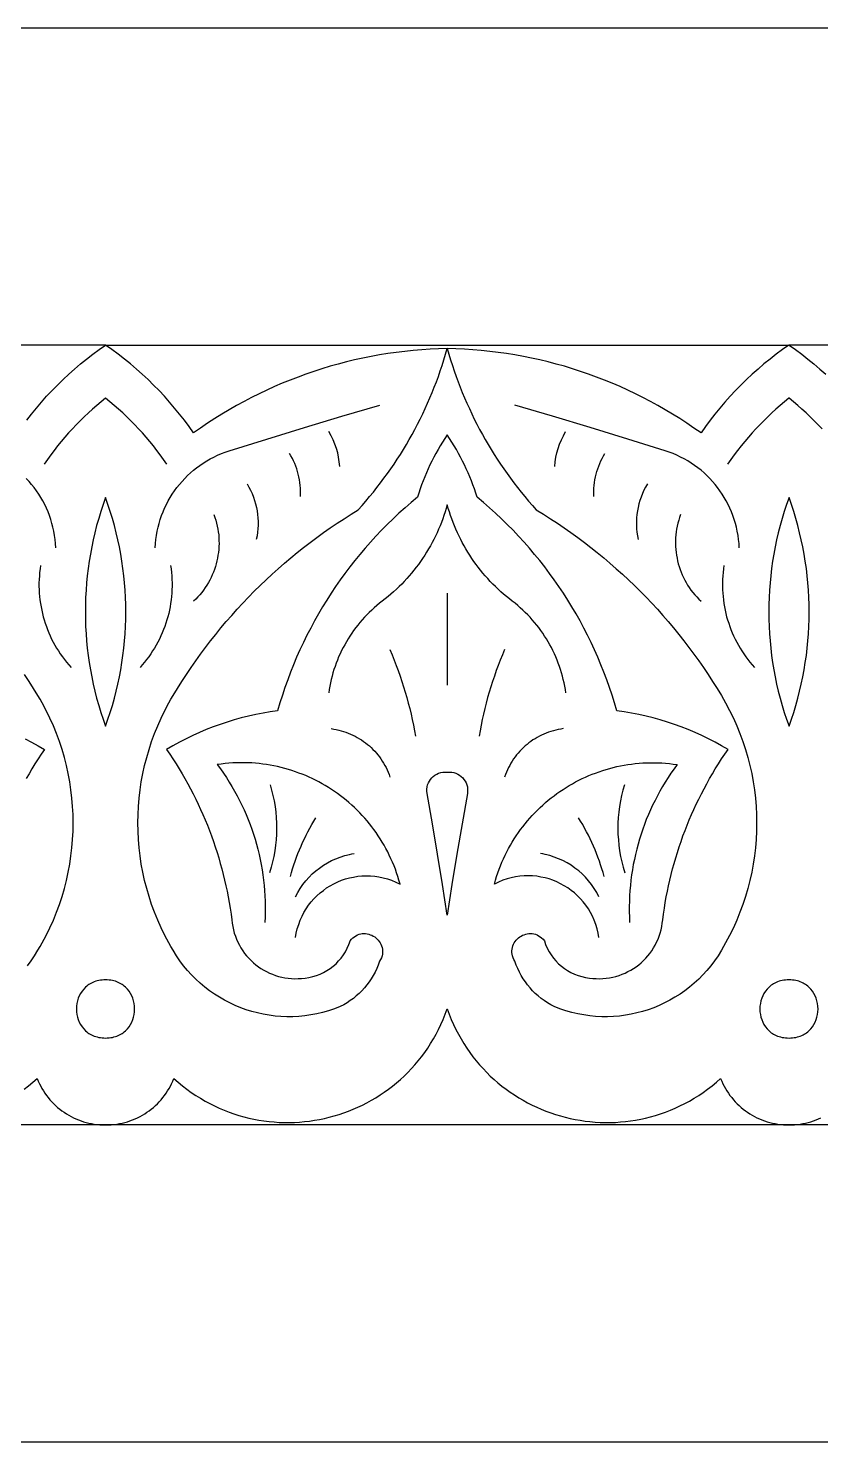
# Model space of a CAD drawing. Extents: x -349 to 352, y -69 to 76.
# Drawn here: x -76.7 to 4.6, y -69.2 to 75.8 of the extents above; entities that cross this region are included whole.
import ezdxf

# ---------------------------------------------------------------- set-up
doc = ezdxf.new("R2010")
doc.units = 0
doc.layers.add('LAYER_1', color=18, linetype='CONTINUOUS')

msp = doc.modelspace()

# ---------------------------------------------------------------- linework, layer by layer
at = {"layer": 'LAYER_1'}
for points in [[(-348.41, -69.22), (351.59, -69.22), (351.59, 75.78), (-348.41, 75.78)], [(-348.41, -69.22), (351.59, -69.22), (351.59, 75.78), (-348.41, 75.78)], [(-348.41, -69.22), (351.59, -69.22), (351.59, 75.78), (-348.41, 75.78)], [(-33.69, 34.08), (-33.93, 33.7), (-34.17, 33.33), (-34.4, 32.95), (-34.63, 32.56), (-34.85, 32.17), (-35.06, 31.78), (-35.26, 31.38), (-35.46, 30.99), (-35.64, 30.58), (-35.82, 30.18), (-36, 29.76), (-36.16, 29.35), (-36.32, 28.94), (-36.47, 28.52), (-36.61, 28.09), (-36.75, 27.67), (-37.39, 27.13), (-38.02, 26.58), (-38.64, 26.03), (-39.25, 25.46), (-39.85, 24.87), (-40.43, 24.28), (-41.01, 23.68), (-41.57, 23.07), (-42.11, 22.45), (-42.65, 21.81), (-43.17, 21.17), (-43.69, 20.52), (-44.19, 19.86), (-44.67, 19.19), (-45.14, 18.51), (-45.6, 17.82), (-46.05, 17.12), (-46.48, 16.42), (-46.9, 15.7), (-47.31, 14.98), (-47.7, 14.25), (-48.08, 13.51), (-48.45, 12.77), (-48.8, 12.02), (-49.14, 11.26), (-49.46, 10.49), (-49.77, 9.72), (-50.06, 8.94), (-50.34, 8.15), (-50.6, 7.36), (-50.85, 6.57), (-51.09, 5.76), (-51.84, 5.65), (-52.59, 5.53), (-53.34, 5.38), (-54.08, 5.21), (-54.82, 5.03), (-55.55, 4.83), (-56.27, 4.61), (-56.99, 4.37), (-57.71, 4.11), (-58.41, 3.83), (-59.11, 3.54), (-59.8, 3.23), (-60.49, 2.9), (-61.16, 2.55), (-61.83, 2.18), (-62.49, 1.8), (-62.16, 1.31), (-61.83, 0.82), (-61.51, 0.32), (-61.2, -0.18), (-60.89, -0.69), (-60.6, -1.2), (-60.31, -1.72), (-60.03, -2.24), (-59.76, -2.76), (-59.5, -3.29), (-59.24, -3.82), (-58.99, -4.36), (-58.75, -4.89), (-58.52, -5.44), (-58.3, -5.98), (-58.08, -6.53), (-57.88, -7.08), (-57.68, -7.64), (-57.49, -8.19), (-57.31, -8.76), (-57.13, -9.32), (-56.97, -9.89), (-56.81, -10.45), (-56.67, -11.03), (-56.53, -11.6), (-56.4, -12.18), (-56.27, -12.75), (-56.16, -13.33), (-56.06, -13.92), (-55.96, -14.5), (-55.87, -15.09), (-55.8, -15.68), (-55.76, -16.03), (-55.7, -16.37), (-55.63, -16.71), (-55.54, -17.04), (-55.43, -17.37), (-55.31, -17.68), (-55.17, -17.99), (-55.02, -18.29), (-54.85, -18.57), (-54.67, -18.85), (-54.48, -19.12), (-54.27, -19.38), (-54.05, -19.62), (-53.82, -19.86), (-53.58, -20.08), (-53.33, -20.29), (-53.07, -20.49), (-52.8, -20.67), (-52.52, -20.84), (-52.23, -21), (-51.93, -21.14), (-51.62, -21.27), (-51.31, -21.38), (-50.99, -21.48), (-50.67, -21.56), (-50.34, -21.63), (-50.01, -21.68), (-49.67, -21.71), (-49.32, -21.72), (-48.98, -21.71), (-48.63, -21.69), (-48.28, -21.65), (-47.88, -21.59), (-47.48, -21.5), (-47.1, -21.39), (-46.73, -21.25), (-46.38, -21.08), (-46.03, -20.89), (-45.71, -20.67), (-45.4, -20.44), (-45.1, -20.18), (-44.83, -19.9), (-44.58, -19.6), (-44.34, -19.28), (-44.13, -18.95), (-43.95, -18.59), (-43.79, -18.23), (-43.72, -18.04), (-43.65, -17.84), (-43.52, -17.68), (-43.37, -17.53), (-43.22, -17.41), (-43.06, -17.31), (-42.9, -17.23), (-42.74, -17.17), (-42.57, -17.12), (-42.4, -17.1), (-42.24, -17.09), (-42.07, -17.09), (-41.9, -17.12), (-41.74, -17.15), (-41.58, -17.21), (-41.43, -17.27), (-41.28, -17.35), (-41.13, -17.44), (-41, -17.54), (-40.88, -17.65), (-40.76, -17.78), (-40.66, -17.91), (-40.56, -18.05), (-40.49, -18.19), (-40.42, -18.35), (-40.37, -18.51), (-40.34, -18.68), (-40.32, -18.85), (-40.32, -19.02), (-40.34, -19.2), (-40.38, -19.39), (-40.44, -19.57), (-40.53, -19.75), (-40.64, -19.94), (-40.77, -20.32), (-40.92, -20.68), (-41.09, -21.04), (-41.28, -21.38), (-41.48, -21.72), (-41.7, -22.05), (-41.93, -22.36), (-42.18, -22.66), (-42.45, -22.95), (-42.72, -23.23), (-43.02, -23.49), (-43.32, -23.74), (-43.64, -23.97), (-43.97, -24.19), (-44.31, -24.39), (-44.66, -24.57), (-45.26, -24.81), (-45.86, -25.01), (-46.47, -25.18), (-47.08, -25.32), (-47.69, -25.44), (-48.3, -25.53), (-48.92, -25.59), (-49.53, -25.62), (-50.14, -25.62), (-50.75, -25.6), (-51.36, -25.55), (-51.96, -25.47), (-52.56, -25.37), (-53.15, -25.24), (-53.74, -25.08), (-54.31, -24.9), (-54.88, -24.7), (-55.44, -24.47), (-55.99, -24.21), (-56.53, -23.94), (-57.06, -23.63), (-57.57, -23.31), (-58.07, -22.96), (-58.56, -22.59), (-59.03, -22.19), (-59.48, -21.77), (-59.92, -21.33), (-60.34, -20.87), (-60.74, -20.39), (-61.12, -19.88), (-61.48, -19.36), (-61.81, -18.81), (-62.04, -18.43), (-62.25, -18.05), (-62.66, -17.28), (-63.04, -16.5), (-63.39, -15.71), (-63.72, -14.91), (-64.02, -14.1), (-64.28, -13.29), (-64.52, -12.46), (-64.74, -11.64), (-64.92, -10.8), (-65.08, -9.97), (-65.2, -9.13), (-65.3, -8.28), (-65.37, -7.44), (-65.41, -6.59), (-65.43, -5.74), (-65.41, -4.89), (-65.37, -4.05), (-65.3, -3.2), (-65.2, -2.36), (-65.08, -1.52), (-64.92, -0.68), (-64.74, 0.15), (-64.52, 0.98), (-64.28, 1.8), (-64.02, 2.62), (-63.72, 3.43), (-63.39, 4.23), (-63.04, 5.02), (-62.66, 5.8), (-62.25, 6.57), (-62.04, 6.95), (-61.81, 7.33), (-61.37, 8.06), (-60.92, 8.78), (-60.45, 9.49), (-59.97, 10.2), (-59.49, 10.9), (-58.99, 11.58), (-58.49, 12.27), (-57.97, 12.94), (-57.44, 13.6), (-56.91, 14.26), (-56.36, 14.91), (-55.8, 15.55), (-55.24, 16.18), (-54.66, 16.8), (-54.08, 17.41), (-53.49, 18.02), (-52.89, 18.61), (-52.27, 19.2), (-51.65, 19.78), (-51.02, 20.34), (-50.39, 20.9), (-49.74, 21.45), (-49.08, 21.99), (-48.42, 22.52), (-47.75, 23.03), (-47.07, 23.54), (-46.38, 24.04), (-45.69, 24.53), (-44.98, 25.01), (-44.27, 25.47), (-43.55, 25.93), (-42.82, 26.38), (-42.42, 26.82), (-42.03, 27.27), (-41.65, 27.73), (-41.27, 28.19), (-40.9, 28.66), (-40.53, 29.13), (-40.18, 29.61), (-39.83, 30.09), (-39.49, 30.58), (-39.15, 31.07), (-38.82, 31.56), (-38.5, 32.07), (-38.19, 32.57), (-37.88, 33.08), (-37.58, 33.59), (-37.29, 34.11), (-37.01, 34.63), (-36.73, 35.16), (-36.46, 35.69), (-36.2, 36.23), (-35.95, 36.76), (-35.7, 37.31), (-35.47, 37.85), (-35.24, 38.4), (-35.02, 38.95), (-34.8, 39.51), (-34.6, 40.07), (-34.4, 40.63), (-34.21, 41.2), (-34.03, 41.77), (-33.85, 42.34), (-33.69, 42.92), (-34.57, 42.89), (-35.44, 42.85), (-36.31, 42.8), (-37.18, 42.72), (-38.05, 42.63), (-38.92, 42.53), (-39.78, 42.41), (-40.64, 42.27), (-41.49, 42.11), (-42.35, 41.94), (-43.19, 41.76), (-44.04, 41.55), (-44.88, 41.33), (-45.71, 41.1), (-46.54, 40.85), (-47.37, 40.58), (-48.19, 40.3), (-49, 40), (-49.81, 39.69), (-50.62, 39.36), (-51.41, 39.02), (-52.21, 38.66), (-52.99, 38.29), (-53.77, 37.9), (-54.54, 37.5), (-55.3, 37.08), (-56.06, 36.64), (-56.81, 36.2), (-57.55, 35.73), (-58.28, 35.26), (-59, 34.76), (-59.72, 34.26), (-60.18, 34.92), (-60.66, 35.56), (-61.15, 36.2), (-61.66, 36.82), (-62.18, 37.43), (-62.71, 38.03), (-63.26, 38.61), (-63.82, 39.18), (-64.39, 39.74), (-64.98, 40.29), (-65.58, 40.82), (-66.19, 41.34), (-66.81, 41.85), (-67.44, 42.34), (-68.09, 42.82), (-68.75, 43.28), (-33.69, 43.28), (1.37, 43.28), (0.72, 42.82), (0.07, 42.34), (-0.57, 41.85), (-1.19, 41.34), (-1.8, 40.82), (-2.4, 40.29), (-2.98, 39.74), (-3.56, 39.18), (-4.12, 38.61), (-4.66, 38.03), (-5.2, 37.43), (-5.72, 36.82), (-6.22, 36.2), (-6.71, 35.56), (-7.19, 34.92), (-7.65, 34.26), (-8.37, 34.76), (-9.09, 35.26), (-9.83, 35.73), (-10.57, 36.2), (-11.32, 36.64), (-12.07, 37.08), (-12.84, 37.5), (-13.61, 37.9), (-14.38, 38.29), (-15.17, 38.66), (-15.96, 39.02), (-16.76, 39.36), (-17.56, 39.69), (-18.37, 40), (-19.18, 40.3), (-20.01, 40.58), (-20.83, 40.85), (-21.66, 41.1), (-22.5, 41.33), (-23.34, 41.55), (-24.18, 41.76), (-25.03, 41.94), (-25.88, 42.11), (-26.74, 42.27), (-27.6, 42.41), (-28.46, 42.53), (-29.32, 42.63), (-30.19, 42.72), (-31.06, 42.8), (-31.93, 42.85), (-32.81, 42.89), (-33.68, 42.92), (-33.52, 42.34), (-33.35, 41.77), (-33.16, 41.2), (-32.97, 40.63), (-32.78, 40.07), (-32.57, 39.51), (-32.36, 38.95), (-32.14, 38.4), (-31.91, 37.85), (-31.67, 37.31), (-31.42, 36.76), (-31.17, 36.23), (-30.91, 35.69), (-30.64, 35.16), (-30.37, 34.63), (-30.08, 34.11), (-29.79, 33.59), (-29.49, 33.08), (-29.19, 32.57), (-28.87, 32.07), (-28.55, 31.56), (-28.22, 31.07), (-27.89, 30.58), (-27.55, 30.09), (-27.2, 29.61), (-26.84, 29.13), (-26.48, 28.66), (-26.1, 28.19), (-25.73, 27.73), (-25.34, 27.27), (-24.95, 26.82), (-24.55, 26.38), (-23.82, 25.93), (-23.1, 25.47), (-22.39, 25.01), (-21.69, 24.53), (-20.99, 24.04), (-20.3, 23.54), (-19.62, 23.03), (-18.95, 22.52), (-18.29, 21.99), (-17.63, 21.45), (-16.99, 20.9), (-16.35, 20.34), (-15.72, 19.78), (-15.1, 19.2), (-14.49, 18.61), (-13.89, 18.02), (-13.29, 17.41), (-12.71, 16.8), (-12.13, 16.18), (-11.57, 15.55), (-11.01, 14.91), (-10.47, 14.26), (-9.93, 13.6), (-9.4, 12.94), (-8.89, 12.27), (-8.38, 11.58), (-7.88, 10.9), (-7.4, 10.2), (-6.92, 9.49), (-6.46, 8.78), (-6, 8.06), (-5.56, 7.33), (-5.34, 6.95), (-5.12, 6.57), (-4.71, 5.8), (-4.33, 5.02), (-3.98, 4.23), (-3.65, 3.43), (-3.36, 2.62), (-3.09, 1.8), (-2.85, 0.98), (-2.64, 0.15), (-2.45, -0.68), (-2.3, -1.52), (-2.17, -2.36), (-2.07, -3.2), (-2, -4.05), (-1.96, -4.89), (-1.95, -5.74), (-1.96, -6.59), (-2, -7.44), (-2.07, -8.28), (-2.17, -9.13), (-2.3, -9.97), (-2.45, -10.8), (-2.64, -11.64), (-2.85, -12.46), (-3.09, -13.29), (-3.36, -14.1), (-3.65, -14.91), (-3.98, -15.71), (-4.33, -16.5), (-4.71, -17.28), (-5.12, -18.05), (-5.34, -18.43), (-5.56, -18.81), (-5.9, -19.36), (-6.26, -19.88), (-6.64, -20.39), (-7.04, -20.87), (-7.45, -21.33), (-7.89, -21.77), (-8.35, -22.19), (-8.82, -22.59), (-9.3, -22.96), (-9.8, -23.31), (-10.32, -23.63), (-10.84, -23.94), (-11.38, -24.21), (-11.93, -24.47), (-12.49, -24.7), (-13.06, -24.9), (-13.64, -25.08), (-14.22, -25.24), (-14.81, -25.37), (-15.41, -25.47), (-16.01, -25.55), (-16.62, -25.6), (-17.23, -25.62), (-17.84, -25.62), (-18.46, -25.59), (-19.07, -25.53), (-19.68, -25.44), (-20.3, -25.32), (-20.91, -25.18), (-21.51, -25.01), (-22.12, -24.81), (-22.72, -24.57), (-23.07, -24.39), (-23.41, -24.19), (-23.74, -23.97), (-24.05, -23.74), (-24.36, -23.49), (-24.65, -23.23), (-24.93, -22.95), (-25.19, -22.66), (-25.44, -22.36), (-25.67, -22.05), (-25.89, -21.72), (-26.1, -21.38), (-26.28, -21.04), (-26.45, -20.68), (-26.6, -20.32), (-26.74, -19.94), (-26.85, -19.75), (-26.93, -19.57), (-26.99, -19.39), (-27.03, -19.2), (-27.05, -19.02), (-27.05, -18.85), (-27.04, -18.68), (-27, -18.51), (-26.95, -18.35), (-26.89, -18.19), (-26.81, -18.05), (-26.72, -17.91), (-26.61, -17.78), (-26.5, -17.65), (-26.37, -17.54), (-26.24, -17.44), (-26.1, -17.35), (-25.95, -17.27), (-25.79, -17.21), (-25.63, -17.15), (-25.47, -17.12), (-25.31, -17.09), (-25.14, -17.09), (-24.97, -17.1), (-24.8, -17.12), (-24.64, -17.17), (-24.47, -17.23), (-24.31, -17.31), (-24.15, -17.41), (-24, -17.53), (-23.86, -17.68), (-23.72, -17.84), (-23.59, -18.23), (-23.43, -18.59), (-23.24, -18.95), (-23.03, -19.28), (-22.8, -19.6), (-22.54, -19.9), (-22.27, -20.18), (-21.98, -20.44), (-21.67, -20.67), (-21.34, -20.89), (-21, -21.08), (-20.64, -21.25), (-20.27, -21.39), (-19.89, -21.5), (-19.5, -21.59), (-19.3, -21.62), (-19.1, -21.65), (-18.75, -21.69), (-18.4, -21.71), (-18.05, -21.72), (-17.71, -21.71), (-17.37, -21.68), (-17.03, -21.63), (-16.7, -21.56), (-16.38, -21.48), (-16.06, -21.38), (-15.75, -21.27), (-15.44, -21.14), (-15.15, -21), (-14.86, -20.84), (-14.58, -20.67), (-14.31, -20.49), (-14.04, -20.29), (-13.79, -20.08), (-13.55, -19.86), (-13.32, -19.62), (-13.1, -19.38), (-12.9, -19.12), (-12.7, -18.85), (-12.52, -18.57), (-12.35, -18.29), (-12.2, -17.99), (-12.06, -17.68), (-11.94, -17.37), (-11.84, -17.04), (-11.75, -16.71), (-11.67, -16.37), (-11.62, -16.03), (-11.58, -15.68), (-11.5, -15.09), (-11.41, -14.5), (-11.32, -13.92), (-11.21, -13.33), (-11.1, -12.75), (-10.98, -12.18), (-10.85, -11.6), (-10.71, -11.03), (-10.56, -10.45), (-10.4, -9.89), (-10.24, -9.32), (-10.07, -8.76), (-9.89, -8.19), (-9.7, -7.64), (-9.5, -7.08), (-9.29, -6.53), (-9.08, -5.98), (-8.85, -5.44), (-8.62, -4.89), (-8.38, -4.36), (-8.13, -3.82), (-7.88, -3.29), (-7.61, -2.76), (-7.34, -2.24), (-7.06, -1.72), (-6.77, -1.2), (-6.48, -0.69), (-6.18, -0.18), (-5.86, 0.32), (-5.54, 0.82), (-5.22, 1.31), (-4.88, 1.8), (-5.54, 2.18), (-6.21, 2.55), (-6.89, 2.9), (-7.57, 3.23), (-8.26, 3.54), (-8.96, 3.83), (-9.67, 4.11), (-10.38, 4.37), (-11.1, 4.61), (-11.83, 4.83), (-12.56, 5.03), (-13.29, 5.21), (-14.04, 5.38), (-14.78, 5.53), (-15.53, 5.65), (-16.29, 5.76), (-16.52, 6.57), (-16.77, 7.36), (-17.03, 8.15), (-17.31, 8.94), (-17.61, 9.72), (-17.92, 10.49), (-18.24, 11.26), (-18.57, 12.02), (-18.93, 12.77), (-19.29, 13.51), (-19.67, 14.25), (-20.06, 14.98), (-20.47, 15.7), (-20.89, 16.42), (-21.32, 17.12), (-21.77, 17.82), (-22.23, 18.51), (-22.7, 19.19), (-23.19, 19.86), (-23.69, 20.52), (-24.2, 21.17), (-24.72, 21.81), (-25.26, 22.45), (-25.81, 23.07), (-26.37, 23.68), (-26.94, 24.28), (-27.53, 24.87), (-28.12, 25.46), (-28.73, 26.03), (-29.35, 26.58), (-29.98, 27.13), (-30.63, 27.67), (-30.76, 28.09), (-30.9, 28.52), (-31.05, 28.94), (-31.21, 29.35), (-31.38, 29.76), (-31.55, 30.18), (-31.73, 30.58), (-31.92, 30.99), (-32.11, 31.38), (-32.32, 31.78), (-32.53, 32.17), (-32.74, 32.56), (-32.97, 32.95), (-33.2, 33.33), (-33.44, 33.7)], [(-68.75, 4.17), (-68.5, 4.89), (-68.26, 5.6), (-68.04, 6.32), (-67.84, 7.05), (-67.66, 7.77), (-67.49, 8.5), (-67.33, 9.23), (-67.19, 9.97), (-67.07, 10.71), (-66.97, 11.44), (-66.88, 12.19), (-66.81, 12.93), (-66.75, 13.67), (-66.71, 14.41), (-66.68, 15.16), (-66.68, 15.9), (-66.68, 16.65), (-66.71, 17.39), (-66.75, 18.13), (-66.81, 18.88), (-66.88, 19.62), (-66.97, 20.36), (-67.07, 21.1), (-67.19, 21.84), (-67.33, 22.57), (-67.49, 23.3), (-67.66, 24.03), (-67.84, 24.76), (-68.04, 25.48), (-68.26, 26.2), (-68.5, 26.92), (-68.75, 27.63), (-69, 26.92), (-69.24, 26.2), (-69.45, 25.48), (-69.66, 24.76), (-69.84, 24.03), (-70.01, 23.3), (-70.17, 22.57), (-70.3, 21.84), (-70.43, 21.1), (-70.53, 20.36), (-70.62, 19.62), (-70.69, 18.88), (-70.75, 18.13), (-70.79, 17.39), (-70.81, 16.65), (-70.82, 15.9), (-70.81, 15.16), (-70.79, 14.41), (-70.75, 13.67), (-70.69, 12.93), (-70.62, 12.19), (-70.53, 11.44), (-70.43, 10.71), (-70.3, 9.97), (-70.17, 9.23), (-70.01, 8.5), (-69.84, 7.77), (-69.66, 7.05), (-69.45, 6.32), (-69.24, 5.6), (-69, 4.89)], [(1.38, 4.17), (1.63, 4.89), (1.86, 5.6), (2.08, 6.32), (2.28, 7.05), (2.47, 7.77), (2.64, 8.5), (2.79, 9.23), (2.93, 9.97), (3.05, 10.71), (3.16, 11.44), (3.25, 12.19), (3.32, 12.93), (3.38, 13.67), (3.42, 14.41), (3.44, 15.16), (3.45, 15.9), (3.44, 16.65), (3.42, 17.39), (3.38, 18.13), (3.32, 18.88), (3.25, 19.62), (3.16, 20.36), (3.05, 21.1), (2.93, 21.84), (2.79, 22.57), (2.64, 23.3), (2.47, 24.03), (2.28, 24.76), (2.08, 25.48), (1.86, 26.2), (1.63, 26.92), (1.38, 27.63), (1.12, 26.92), (0.89, 26.2), (0.67, 25.48), (0.47, 24.76), (0.28, 24.03), (0.11, 23.3), (-0.04, 22.57), (-0.18, 21.84), (-0.3, 21.1), (-0.41, 20.36), (-0.5, 19.62), (-0.57, 18.88), (-0.62, 18.13), (-0.67, 17.39), (-0.69, 16.65), (-0.7, 15.9), (-0.69, 15.16), (-0.67, 14.41), (-0.62, 13.67), (-0.57, 12.93), (-0.5, 12.19), (-0.41, 11.44), (-0.3, 10.71), (-0.18, 9.97), (-0.04, 9.23), (0.11, 8.5), (0.28, 7.77), (0.47, 7.05), (0.67, 6.32), (0.89, 5.6), (1.12, 4.89)], [(-33.69, -15.19), (-34.17, -12.07), (-34.67, -8.95), (-35.2, -5.84), (-35.75, -2.72), (-35.78, -2.49), (-35.78, -2.27), (-35.75, -2.05), (-35.7, -1.84), (-35.62, -1.64), (-35.52, -1.45), (-35.41, -1.28), (-35.27, -1.11), (-35.12, -0.97), (-34.95, -0.84), (-34.76, -0.73), (-34.57, -0.65), (-34.36, -0.58), (-34.14, -0.54), (-33.92, -0.53), (-33.69, -0.54), (-33.46, -0.53), (-33.23, -0.54), (-33.01, -0.58), (-32.81, -0.65), (-32.61, -0.73), (-32.43, -0.84), (-32.26, -0.97), (-32.1, -1.11), (-31.97, -1.28), (-31.85, -1.45), (-31.75, -1.64), (-31.68, -1.84), (-31.62, -2.05), (-31.6, -2.27), (-31.6, -2.49), (-31.62, -2.72), (-32.17, -5.84), (-32.7, -8.95), (-33.2, -12.07)], [(-68.75, -27.81), (-68.57, -27.8), (-68.39, -27.79), (-68.22, -27.77), (-68.05, -27.74), (-67.89, -27.7), (-67.74, -27.66), (-67.59, -27.61), (-67.44, -27.55), (-67.31, -27.49), (-67.18, -27.42), (-67.05, -27.34), (-66.93, -27.26), (-66.82, -27.17), (-66.71, -27.08), (-66.51, -26.88), (-66.34, -26.66), (-66.18, -26.42), (-66.06, -26.18), (-65.95, -25.92), (-65.87, -25.66), (-65.81, -25.38), (-65.78, -25.11), (-65.77, -24.83), (-65.78, -24.55), (-65.81, -24.27), (-65.87, -24), (-65.95, -23.73), (-66.06, -23.47), (-66.18, -23.23), (-66.34, -22.99), (-66.51, -22.78), (-66.71, -22.58), (-66.82, -22.48), (-66.93, -22.4), (-67.05, -22.31), (-67.18, -22.24), (-67.31, -22.17), (-67.44, -22.1), (-67.59, -22.04), (-67.74, -21.99), (-67.89, -21.95), (-68.05, -21.91), (-68.22, -21.88), (-68.39, -21.86), (-68.57, -21.85), (-68.75, -21.84), (-68.93, -21.85), (-69.11, -21.86), (-69.28, -21.88), (-69.45, -21.91), (-69.61, -21.95), (-69.76, -21.99), (-69.91, -22.04), (-70.05, -22.1), (-70.19, -22.17), (-70.32, -22.24), (-70.45, -22.31), (-70.57, -22.4), (-70.68, -22.48), (-70.79, -22.58), (-70.99, -22.78), (-71.16, -22.99), (-71.31, -23.23), (-71.44, -23.47), (-71.55, -23.73), (-71.63, -24), (-71.69, -24.27), (-71.72, -24.55), (-71.73, -24.83), (-71.72, -25.11), (-71.69, -25.38), (-71.63, -25.66), (-71.55, -25.92), (-71.44, -26.18), (-71.31, -26.42), (-71.16, -26.66), (-70.99, -26.88), (-70.79, -27.08), (-70.68, -27.17), (-70.57, -27.26), (-70.45, -27.34), (-70.32, -27.42), (-70.19, -27.49), (-70.05, -27.55), (-69.91, -27.61), (-69.76, -27.66), (-69.61, -27.7), (-69.45, -27.74), (-69.28, -27.77), (-69.11, -27.79), (-68.93, -27.8)], [(1.38, -27.81), (1.56, -27.8), (1.74, -27.79), (1.91, -27.77), (2.07, -27.74), (2.24, -27.7), (2.39, -27.66), (2.54, -27.61), (2.68, -27.55), (2.82, -27.49), (2.95, -27.42), (3.07, -27.34), (3.19, -27.26), (3.31, -27.17), (3.42, -27.08), (3.61, -26.88), (3.79, -26.66), (3.94, -26.42), (4.07, -26.18), (4.17, -25.92), (4.25, -25.66), (4.31, -25.38), (4.35, -25.11), (4.36, -24.83), (4.35, -24.55), (4.31, -24.27), (4.25, -24), (4.17, -23.73), (4.07, -23.47), (3.94, -23.23), (3.79, -22.99), (3.61, -22.78), (3.42, -22.58), (3.31, -22.48), (3.19, -22.4), (3.07, -22.31), (2.95, -22.24), (2.82, -22.17), (2.68, -22.1), (2.54, -22.04), (2.39, -21.99), (2.24, -21.95), (2.07, -21.91), (1.91, -21.88), (1.74, -21.86), (1.56, -21.85), (1.38, -21.84), (1.19, -21.85), (1.01, -21.86), (0.84, -21.88), (0.68, -21.91), (0.52, -21.95), (0.36, -21.99), (0.21, -22.04), (0.07, -22.1), (-0.07, -22.17), (-0.2, -22.24), (-0.32, -22.31), (-0.44, -22.4), (-0.56, -22.48), (-0.66, -22.58), (-0.86, -22.78), (-1.04, -22.99), (-1.19, -23.23), (-1.32, -23.47), (-1.42, -23.73), (-1.5, -24), (-1.56, -24.27), (-1.6, -24.55), (-1.61, -24.83), (-1.6, -25.11), (-1.56, -25.38), (-1.5, -25.66), (-1.42, -25.92), (-1.32, -26.18), (-1.19, -26.42), (-1.04, -26.66), (-0.86, -26.88), (-0.66, -27.08), (-0.56, -27.17), (-0.44, -27.26), (-0.32, -27.34), (-0.2, -27.42), (-0.07, -27.49), (0.07, -27.55), (0.21, -27.61), (0.36, -27.66), (0.52, -27.7), (0.68, -27.74), (0.84, -27.77), (1.01, -27.79), (1.19, -27.8)]]:
    msp.add_lwpolyline(points, close=True, dxfattribs=at)
for points in [[(-76.84, 35.56), (-76.35, 36.2), (-75.84, 36.82), (-75.32, 37.43), (-74.79, 38.03), (-74.24, 38.61), (-73.68, 39.18), (-73.11, 39.74), (-72.52, 40.29), (-71.92, 40.82), (-71.31, 41.34), (-70.69, 41.85), (-70.06, 42.34), (-69.41, 42.82), (-68.75, 43.28), (-103.81, 43.28)], [(36.44, 43.28), (1.38, 43.28), (2.04, 42.82), (2.68, 42.34), (3.32, 41.85), (3.94, 41.34), (4.55, 40.82), (5.15, 40.29)], [(-62.46, 31.07), (-62.79, 31.54), (-63.13, 32.01), (-63.48, 32.47), (-63.84, 32.93), (-64.21, 33.38), (-64.58, 33.82), (-64.96, 34.26), (-65.35, 34.68), (-65.75, 35.1), (-66.16, 35.52), (-66.57, 35.92), (-66.99, 36.32), (-67.42, 36.71), (-67.85, 37.09), (-68.3, 37.47), (-68.75, 37.84), (-68.75, 37.84), (-68.75, 37.84), (-68.75, 37.84), (-68.75, 37.84), (-69.2, 37.47), (-69.64, 37.09), (-70.08, 36.71), (-70.51, 36.32), (-70.93, 35.92), (-71.34, 35.52), (-71.75, 35.1), (-72.15, 34.68), (-72.54, 34.26), (-72.92, 33.82), (-73.29, 33.38), (-73.66, 32.93), (-74.02, 32.47), (-74.37, 32.01), (-74.71, 31.54), (-75.04, 31.07)], [(4.77, 34.68), (4.37, 35.1), (3.97, 35.52), (3.56, 35.92), (3.13, 36.32), (2.71, 36.71), (2.27, 37.09), (1.83, 37.47), (1.38, 37.84), (1.38, 37.84), (1.38, 37.84), (1.37, 37.84), (1.37, 37.84), (0.92, 37.47), (0.48, 37.09), (0.04, 36.71), (-0.38, 36.32), (-0.8, 35.92), (-1.22, 35.52), (-1.62, 35.1), (-2.02, 34.68), (-2.41, 34.26), (-2.79, 33.82), (-3.17, 33.38), (-3.53, 32.93), (-3.89, 32.47), (-4.24, 32.01), (-4.58, 31.54), (-4.92, 31.07)], [(-63.64, 22.49), (-63.62, 22.92), (-63.58, 23.35), (-63.52, 23.76), (-63.45, 24.18), (-63.36, 24.59), (-63.25, 24.99), (-63.13, 25.39), (-63, 25.78), (-62.85, 26.17), (-62.69, 26.55), (-62.51, 26.92), (-62.32, 27.29), (-62.11, 27.64), (-61.9, 27.99), (-61.67, 28.33), (-61.42, 28.66), (-61.17, 28.98), (-60.9, 29.3), (-60.62, 29.6), (-60.33, 29.89), (-60.03, 30.17), (-59.72, 30.44), (-59.4, 30.69), (-59.06, 30.94), (-58.72, 31.17), (-58.37, 31.39), (-58, 31.6), (-57.63, 31.79), (-57.25, 31.97), (-56.86, 32.14), (-56.46, 32.29), (-56.06, 32.43), (-52.21, 33.63), (-48.35, 34.82), (-44.49, 35.99), (-40.62, 37.13)], [(-3.73, 22.49), (-3.75, 22.92), (-3.8, 23.35), (-3.85, 23.76), (-3.93, 24.18), (-4.02, 24.59), (-4.12, 24.99), (-4.24, 25.39), (-4.37, 25.78), (-4.52, 26.17), (-4.69, 26.55), (-4.86, 26.92), (-5.06, 27.29), (-5.26, 27.64), (-5.48, 27.99), (-5.71, 28.33), (-5.95, 28.66), (-6.2, 28.98), (-6.47, 29.3), (-6.75, 29.6), (-7.04, 29.89), (-7.34, 30.17), (-7.65, 30.44), (-7.98, 30.69), (-8.31, 30.94), (-8.65, 31.17), (-9.01, 31.39), (-9.37, 31.6), (-9.74, 31.79), (-10.12, 31.97), (-10.51, 32.14), (-10.91, 32.29), (-11.32, 32.43), (-15.17, 33.63), (-19.02, 34.82), (-22.88, 35.99), (-26.75, 37.13)], [(-44.72, 30.83), (-44.76, 31.3), (-44.83, 31.77), (-44.93, 32.23), (-45.06, 32.68), (-45.21, 33.13), (-45.4, 33.56), (-45.6, 33.98), (-45.84, 34.4)], [(-22.65, 30.83), (-22.61, 31.3), (-22.54, 31.77), (-22.44, 32.23), (-22.31, 32.68), (-22.16, 33.13), (-21.98, 33.56), (-21.77, 33.98), (-21.54, 34.4)], [(-48.74, 27.73), (-48.73, 28.02), (-48.73, 28.31), (-48.75, 28.6), (-48.77, 28.89), (-48.8, 29.18), (-48.85, 29.47), (-48.9, 29.75), (-48.97, 30.03), (-49.04, 30.31), (-49.13, 30.58), (-49.23, 30.86), (-49.34, 31.13), (-49.45, 31.39), (-49.58, 31.65), (-49.72, 31.91), (-49.86, 32.16)], [(-18.63, 27.73), (-18.64, 28.02), (-18.64, 28.31), (-18.63, 28.6), (-18.6, 28.89), (-18.57, 29.18), (-18.53, 29.47), (-18.47, 29.75), (-18.41, 30.03), (-18.33, 30.31), (-18.24, 30.58), (-18.15, 30.86), (-18.04, 31.13), (-17.92, 31.39), (-17.79, 31.65), (-17.66, 31.91), (-17.51, 32.16)], [(-73.85, 22.49), (-73.88, 22.92), (-73.92, 23.35), (-73.98, 23.76), (-74.05, 24.18), (-74.14, 24.59), (-74.25, 24.99), (-74.37, 25.39), (-74.5, 25.78), (-74.65, 26.17), (-74.81, 26.55), (-74.99, 26.92), (-75.18, 27.29), (-75.38, 27.64), (-75.6, 27.99), (-75.83, 28.33), (-76.07, 28.66), (-76.33, 28.98), (-76.6, 29.3), (-76.88, 29.6)], [(-54.23, 29.03), (-54.04, 28.71), (-53.87, 28.38), (-53.72, 28.04), (-53.58, 27.69), (-53.46, 27.35), (-53.35, 26.99), (-53.27, 26.63), (-53.2, 26.27), (-53.15, 25.91), (-53.11, 25.54), (-53.1, 25.17), (-53.1, 24.8), (-53.11, 24.44), (-53.15, 24.07), (-53.2, 23.7), (-53.28, 23.33)], [(-13.15, 29.03), (-13.33, 28.71), (-13.5, 28.38), (-13.66, 28.04), (-13.8, 27.69), (-13.92, 27.35), (-14.02, 26.99), (-14.11, 26.63), (-14.17, 26.27), (-14.23, 25.91), (-14.26, 25.54), (-14.28, 25.17), (-14.28, 24.8), (-14.26, 24.44), (-14.22, 24.07), (-14.17, 23.7), (-14.1, 23.33)], [(-21.52, 7.59), (-21.57, 7.94), (-21.63, 8.29), (-21.7, 8.63), (-21.78, 8.98), (-21.86, 9.32), (-21.96, 9.65), (-22.06, 9.99), (-22.17, 10.32), (-22.29, 10.65), (-22.41, 10.97), (-22.55, 11.29), (-22.69, 11.61), (-22.84, 11.93), (-23, 12.24), (-23.16, 12.54), (-23.33, 12.84), (-23.51, 13.14), (-23.7, 13.43), (-23.89, 13.72), (-24.09, 14.01), (-24.3, 14.29), (-24.51, 14.56), (-24.73, 14.83), (-24.96, 15.09), (-25.19, 15.35), (-25.43, 15.61), (-25.68, 15.85), (-25.93, 16.1), (-26.19, 16.33), (-26.46, 16.56), (-26.73, 16.79), (-27.01, 17), (-27.31, 17.24), (-27.61, 17.48), (-27.9, 17.73), (-28.19, 17.98), (-28.47, 18.23), (-28.74, 18.5), (-29.01, 18.76), (-29.28, 19.04), (-29.53, 19.32), (-29.78, 19.6), (-30.03, 19.89), (-30.27, 20.18), (-30.5, 20.48), (-30.73, 20.78), (-30.95, 21.09), (-31.16, 21.4), (-31.37, 21.71), (-31.57, 22.03), (-31.77, 22.36), (-31.96, 22.68), (-32.14, 23.01), (-32.31, 23.35), (-32.48, 23.69), (-32.64, 24.03), (-32.8, 24.38), (-32.95, 24.73), (-33.09, 25.08), (-33.22, 25.44), (-33.35, 25.8), (-33.47, 26.16), (-33.58, 26.52), (-33.68, 26.89), (-33.68, 26.89), (-33.69, 26.89), (-33.69, 26.89), (-33.69, 26.89), (-33.79, 26.52), (-33.91, 26.16), (-34.03, 25.8), (-34.15, 25.44), (-34.29, 25.08), (-34.43, 24.73), (-34.57, 24.38), (-34.73, 24.03), (-34.89, 23.69), (-35.06, 23.35), (-35.23, 23.01), (-35.42, 22.68), (-35.6, 22.36), (-35.8, 22.03), (-36, 21.71), (-36.21, 21.4), (-36.42, 21.09), (-36.64, 20.78), (-36.87, 20.48), (-37.11, 20.18), (-37.34, 19.89), (-37.59, 19.6), (-37.84, 19.32), (-38.1, 19.04), (-38.36, 18.76), (-38.63, 18.5), (-38.9, 18.23), (-39.19, 17.98), (-39.47, 17.73), (-39.76, 17.48), (-40.06, 17.24), (-40.36, 17), (-40.64, 16.79), (-40.91, 16.56), (-41.18, 16.33), (-41.44, 16.1), (-41.69, 15.85), (-41.94, 15.61), (-42.18, 15.35), (-42.42, 15.09), (-42.64, 14.83), (-42.86, 14.56), (-43.08, 14.29), (-43.29, 14.01), (-43.49, 13.72), (-43.68, 13.43), (-43.86, 13.14), (-44.04, 12.84), (-44.21, 12.54), (-44.38, 12.24), (-44.53, 11.93), (-44.68, 11.61), (-44.83, 11.29), (-44.96, 10.97), (-45.08, 10.65), (-45.2, 10.32), (-45.31, 9.99), (-45.42, 9.65), (-45.51, 9.32), (-45.59, 8.98), (-45.67, 8.63), (-45.74, 8.29), (-45.8, 7.94), (-45.85, 7.59)], [(-57.63, 25.89), (-57.52, 25.6), (-57.43, 25.3), (-57.35, 25.01), (-57.28, 24.71), (-57.22, 24.41), (-57.18, 24.11), (-57.14, 23.81), (-57.12, 23.51), (-57.11, 23.21), (-57.1, 22.91), (-57.11, 22.61), (-57.13, 22.31), (-57.17, 22.01), (-57.21, 21.72), (-57.26, 21.42), (-57.32, 21.13), (-57.4, 20.84), (-57.48, 20.55), (-57.58, 20.27), (-57.68, 19.99), (-57.8, 19.71), (-57.92, 19.44), (-58.06, 19.17), (-58.2, 18.91), (-58.36, 18.65), (-58.52, 18.4), (-58.7, 18.15), (-58.88, 17.91), (-59.08, 17.67), (-59.28, 17.44), (-59.5, 17.22), (-59.72, 17)], [(-9.75, 25.89), (-9.85, 25.6), (-9.94, 25.3), (-10.02, 25.01), (-10.09, 24.71), (-10.15, 24.41), (-10.2, 24.11), (-10.23, 23.81), (-10.25, 23.51), (-10.27, 23.21), (-10.27, 22.91), (-10.26, 22.61), (-10.24, 22.31), (-10.21, 22.01), (-10.17, 21.72), (-10.11, 21.42), (-10.05, 21.13), (-9.98, 20.84), (-9.89, 20.55), (-9.8, 20.27), (-9.69, 19.99), (-9.58, 19.71), (-9.45, 19.44), (-9.32, 19.17), (-9.17, 18.91), (-9.02, 18.65), (-8.85, 18.4), (-8.68, 18.15), (-8.49, 17.91), (-8.3, 17.67), (-8.09, 17.44), (-7.88, 17.22), (-7.65, 17)], [(-75.42, 20.66), (-75.47, 20.31), (-75.51, 19.95), (-75.54, 19.6), (-75.57, 19.24), (-75.58, 18.89), (-75.58, 18.54), (-75.57, 18.18), (-75.55, 17.83), (-75.52, 17.48), (-75.48, 17.13), (-75.43, 16.78), (-75.37, 16.44), (-75.3, 16.1), (-75.23, 15.75), (-75.14, 15.41), (-75.04, 15.08), (-74.94, 14.74), (-74.82, 14.41), (-74.7, 14.09), (-74.57, 13.76), (-74.43, 13.44), (-74.28, 13.12), (-74.12, 12.81), (-73.95, 12.5), (-73.77, 12.2), (-73.58, 11.9), (-73.39, 11.6), (-73.18, 11.31), (-72.97, 11.03), (-72.75, 10.75), (-72.52, 10.47), (-72.28, 10.21)], [(-62.07, 20.66), (-62.02, 20.31), (-61.98, 19.95), (-61.95, 19.6), (-61.93, 19.24), (-61.92, 18.89), (-61.92, 18.54), (-61.93, 18.18), (-61.95, 17.83), (-61.98, 17.48), (-62.02, 17.13), (-62.07, 16.78), (-62.13, 16.44), (-62.19, 16.1), (-62.27, 15.75), (-62.36, 15.41), (-62.45, 15.08), (-62.56, 14.74), (-62.67, 14.41), (-62.8, 14.09), (-62.93, 13.76), (-63.07, 13.44), (-63.22, 13.12), (-63.38, 12.81), (-63.55, 12.5), (-63.73, 12.2), (-63.92, 11.9), (-64.11, 11.6), (-64.31, 11.31), (-64.53, 11.03), (-64.75, 10.75), (-64.98, 10.47), (-65.21, 10.21)], [(-5.3, 20.66), (-5.35, 20.31), (-5.39, 19.95), (-5.42, 19.6), (-5.44, 19.24), (-5.45, 18.89), (-5.45, 18.54), (-5.44, 18.18), (-5.42, 17.83), (-5.39, 17.48), (-5.35, 17.13), (-5.31, 16.78), (-5.25, 16.44), (-5.18, 16.1), (-5.1, 15.75), (-5.02, 15.41), (-4.92, 15.08), (-4.81, 14.74), (-4.7, 14.41), (-4.58, 14.09), (-4.44, 13.76), (-4.3, 13.44), (-4.15, 13.12), (-3.99, 12.81), (-3.82, 12.5), (-3.64, 12.2), (-3.46, 11.9), (-3.26, 11.6), (-3.06, 11.31), (-2.85, 11.03), (-2.63, 10.75), (-2.4, 10.47), (-2.16, 10.21)], [(-33.65, 8.38), (-33.65, 17.82)], [(-39.58, 12.04), (-39.35, 11.5), (-39.13, 10.96), (-38.92, 10.42), (-38.71, 9.88), (-38.52, 9.33), (-38.33, 8.78), (-38.16, 8.23), (-37.99, 7.67), (-37.83, 7.12), (-37.68, 6.56), (-37.54, 5.99), (-37.4, 5.43), (-37.28, 4.86), (-37.16, 4.29), (-37.06, 3.72), (-36.96, 3.15)], [(-27.8, 12.04), (-28.03, 11.5), (-28.25, 10.96), (-28.46, 10.42), (-28.66, 9.88), (-28.85, 9.33), (-29.04, 8.78), (-29.22, 8.23), (-29.39, 7.67), (-29.54, 7.12), (-29.7, 6.56), (-29.84, 5.99), (-29.97, 5.43), (-30.09, 4.86), (-30.21, 4.29), (-30.32, 3.72), (-30.41, 3.15)], [(-76.76, -20.39), (-76.38, -19.88), (-76.02, -19.36), (-75.69, -18.81), (-75.46, -18.43), (-75.25, -18.05), (-74.84, -17.28), (-74.46, -16.5), (-74.1, -15.71), (-73.78, -14.91), (-73.48, -14.1), (-73.21, -13.29), (-72.97, -12.46), (-72.76, -11.64), (-72.58, -10.8), (-72.42, -9.97), (-72.3, -9.13), (-72.2, -8.28), (-72.13, -7.44), (-72.08, -6.59), (-72.07, -5.74), (-72.08, -4.89), (-72.13, -4.05), (-72.2, -3.2), (-72.3, -2.36), (-72.42, -1.52), (-72.58, -0.68), (-72.76, 0.15), (-72.97, 0.98), (-73.21, 1.8), (-73.48, 2.62), (-73.78, 3.43), (-74.1, 4.23), (-74.46, 5.02), (-74.84, 5.8), (-75.25, 6.57), (-75.46, 6.95), (-75.69, 7.33), (-76.13, 8.06), (-76.58, 8.78), (-77.05, 9.49)], [(-45.59, 3.93), (-45.33, 3.89), (-45.08, 3.85), (-44.82, 3.79), (-44.57, 3.72), (-44.32, 3.65), (-44.08, 3.57), (-43.84, 3.48), (-43.6, 3.38), (-43.37, 3.27), (-43.14, 3.16), (-42.92, 3.03), (-42.7, 2.9), (-42.48, 2.77), (-42.27, 2.62), (-42.07, 2.47), (-41.87, 2.31), (-41.68, 2.15), (-41.49, 1.98), (-41.31, 1.8), (-41.13, 1.61), (-40.96, 1.42), (-40.8, 1.23), (-40.65, 1.03), (-40.5, 0.82), (-40.36, 0.6), (-40.22, 0.38), (-40.09, 0.16), (-39.97, -0.07), (-39.86, -0.3), (-39.76, -0.54), (-39.66, -0.79), (-39.58, -1.04)], [(-21.78, 3.93), (-22.04, 3.89), (-22.3, 3.85), (-22.55, 3.79), (-22.8, 3.72), (-23.05, 3.65), (-23.3, 3.57), (-23.54, 3.48), (-23.77, 3.38), (-24.01, 3.27), (-24.23, 3.16), (-24.46, 3.03), (-24.68, 2.9), (-24.89, 2.77), (-25.1, 2.62), (-25.3, 2.47), (-25.5, 2.31), (-25.7, 2.15), (-25.88, 1.98), (-26.06, 1.8), (-26.24, 1.61), (-26.41, 1.42), (-26.57, 1.23), (-26.73, 1.03), (-26.88, 0.82), (-27.02, 0.6), (-27.15, 0.38), (-27.28, 0.16), (-27.4, -0.07), (-27.51, -0.3), (-27.61, -0.54), (-27.71, -0.79), (-27.8, -1.04)], [(-77.01, 2.9), (-76.33, 2.55), (-75.67, 2.18), (-75.01, 1.8), (-75.34, 1.31), (-75.67, 0.82), (-75.99, 0.32), (-76.3, -0.18), (-76.6, -0.69), (-76.9, -1.2)], [(-49.26, -17.51), (-49.18, -17.04), (-49.07, -16.59), (-48.93, -16.15), (-48.78, -15.72), (-48.59, -15.31), (-48.39, -14.92), (-48.16, -14.54), (-47.91, -14.18), (-47.65, -13.84), (-47.36, -13.52), (-47.06, -13.21), (-46.74, -12.92), (-46.4, -12.66), (-46.06, -12.41), (-45.69, -12.18), (-45.32, -11.98), (-44.93, -11.79), (-44.54, -11.63), (-44.13, -11.49), (-43.72, -11.38), (-43.3, -11.29), (-42.87, -11.22), (-42.44, -11.18), (-42.01, -11.16), (-41.57, -11.17), (-41.13, -11.21), (-40.7, -11.27), (-40.26, -11.36), (-39.82, -11.48), (-39.39, -11.63), (-38.96, -11.81), (-38.53, -12.02), (-38.64, -11.63), (-38.75, -11.25), (-38.88, -10.87), (-39.01, -10.5), (-39.15, -10.14), (-39.3, -9.77), (-39.46, -9.42), (-39.63, -9.06), (-39.8, -8.72), (-39.98, -8.38), (-40.17, -8.04), (-40.36, -7.71), (-40.56, -7.38), (-40.77, -7.06), (-40.98, -6.74), (-41.21, -6.43), (-41.43, -6.13), (-41.67, -5.83), (-41.91, -5.54), (-42.16, -5.25), (-42.41, -4.97), (-42.67, -4.7), (-42.94, -4.43), (-43.21, -4.17), (-43.48, -3.91), (-43.77, -3.66), (-44.05, -3.42), (-44.35, -3.18), (-44.64, -2.96), (-44.95, -2.73), (-45.25, -2.52), (-45.56, -2.31), (-45.88, -2.11), (-46.2, -1.91), (-46.53, -1.72), (-46.86, -1.54), (-47.19, -1.37), (-47.53, -1.2), (-47.87, -1.04), (-48.21, -0.89), (-48.56, -0.75), (-48.92, -0.62), (-49.27, -0.49), (-49.63, -0.37), (-49.99, -0.26), (-50.36, -0.15), (-50.72, -0.06), (-51.09, 0.03), (-51.47, 0.11), (-51.84, 0.18), (-52.22, 0.24), (-52.6, 0.3), (-52.98, 0.34), (-53.36, 0.38), (-53.75, 0.41), (-54.14, 0.42), (-54.52, 0.43), (-54.91, 0.44), (-55.31, 0.43), (-55.7, 0.41), (-56.09, 0.38), (-56.49, 0.35), (-56.88, 0.3), (-57.28, 0.25), (-56.96, -0.19), (-56.65, -0.64), (-56.35, -1.09), (-56.06, -1.55), (-55.78, -2.01), (-55.51, -2.48), (-55.25, -2.95), (-55, -3.43), (-54.76, -3.91), (-54.54, -4.4), (-54.32, -4.89), (-54.12, -5.39), (-53.92, -5.89), (-53.74, -6.39), (-53.57, -6.9), (-53.41, -7.41), (-53.26, -7.93), (-53.12, -8.45), (-53, -8.97), (-52.88, -9.49), (-52.78, -10.02), (-52.68, -10.55), (-52.6, -11.08), (-52.53, -11.62), (-52.47, -12.15), (-52.43, -12.69), (-52.39, -13.23), (-52.37, -13.77), (-52.36, -14.31), (-52.36, -14.85), (-52.37, -15.39), (-52.4, -15.94)], [(-18.12, -17.51), (-18.2, -17.04), (-18.31, -16.59), (-18.44, -16.15), (-18.6, -15.72), (-18.78, -15.31), (-18.98, -14.92), (-19.21, -14.54), (-19.46, -14.18), (-19.73, -13.84), (-20.01, -13.52), (-20.31, -13.21), (-20.63, -12.92), (-20.97, -12.66), (-21.32, -12.41), (-21.68, -12.18), (-22.06, -11.98), (-22.44, -11.79), (-22.84, -11.63), (-23.24, -11.49), (-23.65, -11.38), (-24.07, -11.29), (-24.5, -11.22), (-24.93, -11.18), (-25.36, -11.16), (-25.8, -11.17), (-26.24, -11.21), (-26.68, -11.27), (-27.12, -11.36), (-27.55, -11.48), (-27.99, -11.63), (-28.42, -11.81), (-28.84, -12.02), (-28.74, -11.63), (-28.62, -11.25), (-28.49, -10.87), (-28.36, -10.5), (-28.22, -10.14), (-28.07, -9.77), (-27.91, -9.42), (-27.75, -9.06), (-27.58, -8.72), (-27.4, -8.38), (-27.21, -8.04), (-27.01, -7.71), (-26.81, -7.38), (-26.6, -7.06), (-26.39, -6.74), (-26.17, -6.43), (-25.94, -6.13), (-25.7, -5.83), (-25.46, -5.54), (-25.22, -5.25), (-24.96, -4.97), (-24.7, -4.7), (-24.44, -4.43), (-24.17, -4.17), (-23.89, -3.91), (-23.61, -3.66), (-23.32, -3.42), (-23.03, -3.18), (-22.73, -2.96), (-22.43, -2.73), (-22.12, -2.52), (-21.81, -2.31), (-21.49, -2.11), (-21.17, -1.91), (-20.85, -1.72), (-20.52, -1.54), (-20.18, -1.37), (-19.85, -1.2), (-19.5, -1.04), (-19.16, -0.89), (-18.81, -0.75), (-18.46, -0.62), (-18.1, -0.49), (-17.74, -0.37), (-17.38, -0.26), (-17.02, -0.15), (-16.65, -0.06), (-16.28, 0.03), (-15.91, 0.11), (-15.53, 0.18), (-15.16, 0.24), (-14.78, 0.3), (-14.39, 0.34), (-14.01, 0.38), (-13.63, 0.41), (-13.24, 0.42), (-12.85, 0.43), (-12.46, 0.44), (-12.07, 0.43), (-11.68, 0.41), (-11.28, 0.38), (-10.89, 0.35), (-10.49, 0.3), (-10.09, 0.25), (-10.42, -0.19), (-10.73, -0.64), (-11.03, -1.09), (-11.32, -1.55), (-11.6, -2.01), (-11.87, -2.48), (-12.12, -2.95), (-12.37, -3.43), (-12.61, -3.91), (-12.84, -4.4), (-13.05, -4.89), (-13.26, -5.39), (-13.45, -5.89), (-13.63, -6.39), (-13.8, -6.9), (-13.96, -7.41), (-14.11, -7.93), (-14.25, -8.45), (-14.38, -8.97), (-14.49, -9.49), (-14.6, -10.02), (-14.69, -10.55), (-14.77, -11.08), (-14.84, -11.62), (-14.9, -12.15), (-14.95, -12.69), (-14.98, -13.23), (-15, -13.77), (-15.02, -14.31), (-15.02, -14.85), (-15, -15.39), (-14.98, -15.94)], [(-51.87, -1.82), (-51.71, -2.37), (-51.57, -2.93), (-51.45, -3.49), (-51.36, -4.06), (-51.28, -4.63), (-51.23, -5.19), (-51.2, -5.76), (-51.19, -6.34), (-51.21, -6.91), (-51.24, -7.48), (-51.3, -8.04), (-51.38, -8.61), (-51.48, -9.18), (-51.6, -9.74), (-51.74, -10.29), (-51.91, -10.85)], [(-15.5, -1.82), (-15.66, -2.37), (-15.8, -2.93), (-15.92, -3.49), (-16.02, -4.06), (-16.09, -4.63), (-16.14, -5.19), (-16.17, -5.76), (-16.18, -6.34), (-16.17, -6.91), (-16.13, -7.48), (-16.08, -8.04), (-16, -8.61), (-15.9, -9.18), (-15.77, -9.74), (-15.63, -10.29), (-15.46, -10.85)], [(-49.78, -11.23), (-49.67, -10.83), (-49.55, -10.44), (-49.43, -10.05), (-49.29, -9.66), (-49.15, -9.27), (-49.01, -8.89), (-48.85, -8.51), (-48.69, -8.13), (-48.53, -7.75), (-48.35, -7.38), (-48.17, -7.01), (-47.98, -6.65), (-47.79, -6.28), (-47.59, -5.92), (-47.38, -5.57), (-47.16, -5.22)], [(-17.59, -11.23), (-17.7, -10.83), (-17.82, -10.44), (-17.95, -10.05), (-18.08, -9.66), (-18.22, -9.27), (-18.37, -8.89), (-18.52, -8.51), (-18.68, -8.13), (-18.85, -7.75), (-19.02, -7.38), (-19.2, -7.01), (-19.39, -6.65), (-19.59, -6.28), (-19.79, -5.92), (-20, -5.57), (-20.21, -5.22)], [(-49.26, -13.32), (-49.03, -12.89), (-48.77, -12.47), (-48.49, -12.07), (-48.19, -11.69), (-47.87, -11.32), (-47.53, -10.98), (-47.17, -10.66), (-46.79, -10.37), (-46.39, -10.09), (-45.98, -9.84), (-45.56, -9.61), (-45.12, -9.41), (-44.66, -9.24), (-44.2, -9.09), (-43.72, -8.97), (-43.48, -8.92), (-43.24, -8.88)], [(-18.12, -13.32), (-18.35, -12.89), (-18.6, -12.47), (-18.88, -12.07), (-19.18, -11.69), (-19.5, -11.32), (-19.84, -10.98), (-20.2, -10.66), (-20.58, -10.37), (-20.98, -10.09), (-21.39, -9.84), (-21.82, -9.61), (-22.26, -9.41), (-22.71, -9.24), (-23.17, -9.09), (-23.65, -8.97), (-23.89, -8.92), (-24.13, -8.88)], [(-77.09, -33.05), (-76.64, -32.71), (-76.2, -32.34), (-75.76, -31.96), (-75.65, -32.22), (-75.53, -32.49), (-75.4, -32.74), (-75.27, -32.99), (-75.12, -33.23), (-74.96, -33.47), (-74.8, -33.7), (-74.63, -33.92), (-74.45, -34.14), (-74.26, -34.35), (-74.07, -34.55), (-73.87, -34.74), (-73.66, -34.92), (-73.45, -35.1), (-73.23, -35.27), (-73, -35.43), (-72.77, -35.58), (-72.53, -35.72), (-72.28, -35.86), (-72.04, -35.98), (-71.78, -36.1), (-71.52, -36.21), (-71.26, -36.3), (-71, -36.39), (-70.73, -36.47), (-70.45, -36.54), (-70.18, -36.59), (-69.9, -36.64), (-69.61, -36.68), (-69.33, -36.7), (-69.04, -36.72), (-68.75, -36.72), (-68.46, -36.72), (-68.17, -36.7), (-67.89, -36.68), (-67.6, -36.64), (-67.32, -36.59), (-67.05, -36.54), (-66.77, -36.47), (-66.5, -36.39), (-66.24, -36.3), (-65.97, -36.21), (-65.72, -36.1), (-65.46, -35.98), (-65.21, -35.86), (-64.97, -35.72), (-64.73, -35.58), (-64.5, -35.43), (-64.27, -35.27), (-64.05, -35.1), (-63.84, -34.92), (-63.63, -34.74), (-63.43, -34.55), (-63.23, -34.35), (-63.05, -34.14), (-62.87, -33.92), (-62.7, -33.7), (-62.53, -33.47), (-62.38, -33.23), (-62.23, -32.99), (-62.09, -32.74), (-61.97, -32.49), (-61.85, -32.22), (-61.74, -31.96), (-61.3, -32.34), (-60.86, -32.71), (-60.41, -33.05), (-59.95, -33.38), (-59.48, -33.7), (-59.01, -33.99), (-58.54, -34.27), (-58.06, -34.53), (-57.57, -34.78), (-57.08, -35.01), (-56.58, -35.22), (-56.08, -35.41), (-55.58, -35.59), (-55.07, -35.75), (-54.56, -35.9), (-54.04, -36.02), (-53.53, -36.14), (-53.01, -36.23), (-52.49, -36.31), (-51.97, -36.38), (-51.45, -36.42), (-50.93, -36.46), (-50.41, -36.47), (-49.89, -36.47), (-49.37, -36.46), (-48.85, -36.43), (-48.34, -36.38), (-47.82, -36.32), (-47.31, -36.25), (-46.8, -36.16), (-46.29, -36.05), (-45.79, -35.93), (-45.29, -35.8), (-44.79, -35.65), (-44.3, -35.48), (-43.82, -35.3), (-43.34, -35.11), (-42.86, -34.9), (-42.39, -34.68), (-41.93, -34.44), (-41.47, -34.19), (-41.02, -33.93), (-40.58, -33.65), (-40.15, -33.36), (-39.72, -33.06), (-39.3, -32.74), (-38.9, -32.41), (-38.5, -32.06), (-38.11, -31.71), (-37.73, -31.33), (-37.36, -30.95), (-37, -30.55), (-36.66, -30.14), (-36.32, -29.72), (-36, -29.28), (-35.69, -28.84), (-35.39, -28.38), (-35.1, -27.9), (-34.83, -27.42), (-34.57, -26.92), (-34.33, -26.41), (-34.1, -25.89), (-33.89, -25.36), (-33.69, -24.81), (-33.69, -24.81), (-33.68, -24.81), (-33.49, -25.36), (-33.27, -25.89), (-33.04, -26.41), (-32.8, -26.92), (-32.54, -27.42), (-32.27, -27.9), (-31.98, -28.38), (-31.69, -28.84), (-31.38, -29.28), (-31.05, -29.72), (-30.72, -30.14), (-30.37, -30.55), (-30.01, -30.95), (-29.64, -31.33), (-29.27, -31.71), (-28.88, -32.06), (-28.48, -32.41), (-28.07, -32.74), (-27.65, -33.06), (-27.23, -33.36), (-26.79, -33.65), (-26.35, -33.93), (-25.9, -34.19), (-25.45, -34.44), (-24.98, -34.68), (-24.51, -34.9), (-24.04, -35.11), (-23.56, -35.3), (-23.07, -35.48), (-22.58, -35.65), (-22.08, -35.8), (-21.58, -35.93), (-21.08, -36.05), (-20.57, -36.16), (-20.06, -36.25), (-19.55, -36.32), (-19.04, -36.38), (-18.52, -36.43), (-18, -36.46), (-17.48, -36.47), (-16.96, -36.47), (-16.44, -36.46), (-15.92, -36.42), (-15.4, -36.38), (-14.88, -36.31), (-14.36, -36.23), (-13.84, -36.14), (-13.33, -36.02), (-12.82, -35.9), (-12.31, -35.75), (-11.8, -35.59), (-11.29, -35.41), (-10.79, -35.22), (-10.3, -35.01), (-9.81, -34.78), (-9.32, -34.53), (-8.84, -34.27), (-8.36, -33.99), (-7.89, -33.7), (-7.42, -33.38), (-6.97, -33.05), (-6.52, -32.71), (-6.07, -32.34), (-5.64, -31.96), (-5.53, -32.22), (-5.41, -32.49), (-5.28, -32.74), (-5.14, -32.99), (-4.99, -33.23), (-4.84, -33.47), (-4.68, -33.7), (-4.5, -33.92), (-4.33, -34.14), (-4.14, -34.35), (-3.94, -34.55), (-3.74, -34.74), (-3.54, -34.92), (-3.32, -35.1), (-3.1, -35.27), (-2.87, -35.43), (-2.64, -35.58), (-2.4, -35.72), (-2.16, -35.86), (-1.91, -35.98), (-1.66, -36.1), (-1.4, -36.21), (-1.14, -36.3), (-0.87, -36.39), (-0.6, -36.47), (-0.33, -36.54), (-0.05, -36.59), (0.23, -36.64), (0.51, -36.68), (0.8, -36.7), (1.09, -36.72), (1.38, -36.72), (1.67, -36.72), (1.95, -36.7), (2.24, -36.68), (2.52, -36.64), (2.8, -36.59), (3.08, -36.54), (3.35, -36.47), (3.62, -36.39), (3.89, -36.3), (4.15, -36.21), (4.41, -36.1), (4.66, -35.98)], [(36.44, -36.72), (1.38, -36.72), (-33.69, -36.72), (-68.75, -36.72), (-103.81, -36.72), (-138.87, -36.72), (-173.94, -36.72)]]:
    msp.add_lwpolyline(points, dxfattribs=at)

doc.saveas('drawing.dxf')
